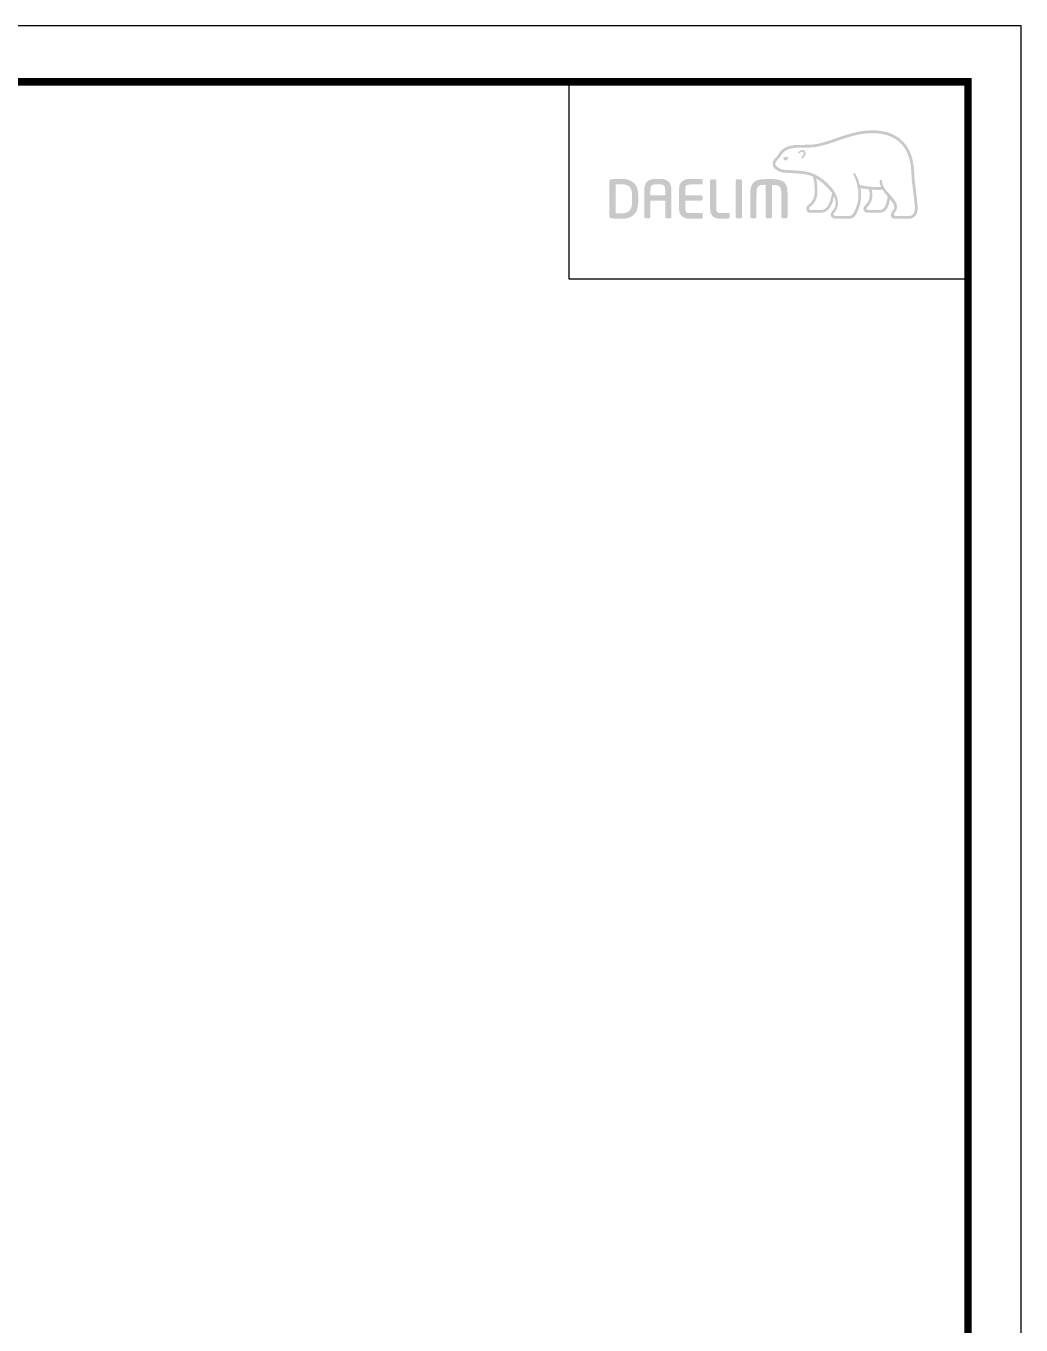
# Model space of a CAD drawing. Extents: x 1723 to 2513, y 4681 to 5260.
# Drawn here: x 2273.2 to 2512.9, y 4947.1 to 5259.9 of the extents above; entities that cross this region are included whole.
import ezdxf

# ---------------------------------------------------------------- set-up
doc = ezdxf.new("R2010")
doc.units = 0
doc.header["$LTSCALE"] = 30
doc.header["$MEASUREMENT"] = 0
doc.layers.get('0').update_dxf_attribs({"linetype": 'CONTINUOUS'})

msp = doc.modelspace()

# ---------------------------------------------------------------- hatches: boundary and pattern name
h = msp.add_hatch(color=5)
edge = h.paths.add_edge_path()
edge.add_spline(control_points=[(2484.68, 5231.86), (2481.84, 5235.04), (2477.43, 5235.08), (2474.21, 5234.55)], knot_values=[4, 4, 4, 4, 5, 5, 5, 5], degree=3, periodic=0)
edge.add_spline(control_points=[(2474.21, 5234.55), (2472.26, 5234.22), (2470.37, 5233.58), (2468.54, 5232.96)], knot_values=[5, 5, 5, 5, 6, 6, 6, 6], degree=3, periodic=0)
edge.add_spline(control_points=[(2468.54, 5232.96), (2467.02, 5232.44), (2465.44, 5231.9), (2463.86, 5231.55)], knot_values=[6, 6, 6, 6, 7, 7, 7, 7], degree=3, periodic=0)
edge.add_spline(control_points=[(2463.86, 5231.55), (2462.76, 5231.32), (2461.38, 5231.32), (2460.17, 5231.31)], knot_values=[7, 7, 7, 7, 8, 8, 8, 8], degree=3, periodic=0)
edge.add_spline(control_points=[(2460.17, 5231.31), (2460.17, 5231.31), (2459, 5231.29), (2459, 5231.29)], knot_values=[8.00001, 8.00001, 8.00001, 8.00001, 9, 9, 9, 9], degree=3, periodic=0)
edge.add_spline(control_points=[(2459, 5231.29), (2456.72, 5231.23), (2455.15, 5230.44), (2454.38, 5228.94)], knot_values=[9, 9, 9, 9, 10, 10, 10, 10], degree=3, periodic=0)
edge.add_spline(control_points=[(2454.38, 5228.94), (2454.38, 5228.94), (2454.34, 5228.88), (2454.34, 5228.88)], knot_values=[10.00001, 10.00001, 10.00001, 10.00001, 11, 11, 11, 11], degree=3, periodic=0)
edge.add_spline(control_points=[(2454.34, 5228.88), (2454.21, 5228.66), (2454.04, 5228.47), (2453.84, 5228.28)], knot_values=[11, 11, 11, 11, 12, 12, 12, 12], degree=3, periodic=0)
edge.add_spline(control_points=[(2453.84, 5228.28), (2453.63, 5228.08), (2453.42, 5227.86), (2453.27, 5227.59)], knot_values=[12, 12, 12, 12, 13, 13, 13, 13], degree=3, periodic=0)
edge.add_spline(control_points=[(2453.27, 5227.59), (2452.98, 5227.08), (2452.95, 5226.56), (2453.2, 5226.08)], knot_values=[13, 13, 13, 13, 14, 14, 14, 14], degree=3, periodic=0)
edge.add_spline(control_points=[(2453.2, 5226.08), (2453.69, 5225.16), (2455.07, 5224.67), (2455.89, 5224.61), (2455.89, 5224.61), (2457.12, 5224.54), (2457.12, 5224.54)], knot_values=[14, 14, 14, 14, 15, 15, 15, 16, 16, 16, 16], degree=3, periodic=0)
edge.add_spline(control_points=[(2457.12, 5224.54), (2458.43, 5224.46), (2460.06, 5224.37), (2461.02, 5224.19)], knot_values=[16, 16, 16, 16, 17, 17, 17, 17], degree=3, periodic=0)
edge.add_spline(control_points=[(2461.02, 5224.19), (2461.63, 5224.08), (2462.22, 5223.89), (2462.77, 5223.65)], knot_values=[17, 17, 17, 17, 18, 18, 18, 18], degree=3, periodic=0)
edge.add_spline(control_points=[(2462.77, 5223.65), (2462.8, 5223.59), (2463.29, 5221.8), (2463.18, 5219.83)], knot_values=[18, 18, 18, 18, 19, 19, 19, 19], degree=3, periodic=0)
edge.add_spline(control_points=[(2463.18, 5219.83), (2463.1, 5218.03), (2462.3, 5217.41), (2461.74, 5216.95)], knot_values=[19, 19, 19, 19, 20, 20, 20, 20], degree=3, periodic=0)
edge.add_spline(control_points=[(2461.74, 5216.95), (2461.74, 5216.95), (2461.18, 5216.52), (2461.15, 5215.98)], knot_values=[20, 20, 20, 20, 21, 21, 21, 21], degree=3, periodic=0)
edge.add_spline(control_points=[(2461.15, 5215.98), (2461.12, 5215.7), (2461.2, 5215.44), (2461.37, 5215.26)], knot_values=[21, 21, 21, 21, 22, 22, 22, 22], degree=3, periodic=0)
edge.add_spline(control_points=[(2461.37, 5215.26), (2461.56, 5215.05), (2461.84, 5214.95), (2462.21, 5214.95), (2462.21, 5214.95), (2464.69, 5214.95), (2464.69, 5214.95)], knot_values=[22, 22, 22, 22, 23, 23, 23, 24, 24, 24, 24], degree=3, periodic=0)
edge.add_spline(control_points=[(2464.69, 5214.95), (2466.72, 5214.95), (2467.58, 5217.33), (2467.8, 5218.98)], knot_values=[24, 24, 24, 24, 25, 25, 25, 25], degree=3, periodic=0)
edge.add_spline(control_points=[(2467.8, 5218.98), (2468.4, 5217.8), (2468.38, 5216.46), (2467.62, 5215.61)], knot_values=[25, 25, 25, 25, 26, 26, 26, 26], degree=3, periodic=0)
edge.add_spline(control_points=[(2467.62, 5215.61), (2467.62, 5215.61), (2466.96, 5214.99), (2467.03, 5214.4)], knot_values=[26.00001, 26.00001, 26.00001, 26.00001, 27, 27, 27, 27], degree=3, periodic=0)
edge.add_spline(control_points=[(2467.03, 5214.4), (2467.1, 5213.78), (2467.61, 5213.54), (2468.03, 5213.54), (2468.03, 5213.54), (2471.56, 5213.54), (2471.56, 5213.54)], knot_values=[27, 27, 27, 27, 28, 28, 28, 29, 29, 29, 29], degree=3, periodic=0)
edge.add_spline(control_points=[(2471.56, 5213.54), (2472.19, 5213.54), (2472.68, 5213.82), (2473.01, 5214.36)], knot_values=[29, 29, 29, 29, 30, 30, 30, 30], degree=3, periodic=0)
edge.add_spline(control_points=[(2473.01, 5214.36), (2474.45, 5216.74), (2474.53, 5219.08), (2474.21, 5220.9)], knot_values=[30, 30, 30, 30, 31, 31, 31, 31], degree=3, periodic=0)
edge.add_spline(control_points=[(2474.21, 5220.9), (2474.64, 5220.81), (2475.36, 5220.68), (2476.24, 5220.59)], knot_values=[31, 31, 31, 31, 32, 32, 32, 32], degree=3, periodic=0)
edge.add_spline(control_points=[(2476.24, 5220.59), (2476.3, 5220.34), (2476.4, 5219.78), (2476.4, 5219.78)], knot_values=[32, 32, 32, 32, 33, 33, 33, 33], degree=3, periodic=0)
edge.add_spline(control_points=[(2476.4, 5219.78), (2476.42, 5219.57), (2476.42, 5219.38), (2476.42, 5219.2)], knot_values=[33, 33, 33, 33, 34, 34, 34, 34], degree=3, periodic=0)
edge.add_spline(control_points=[(2476.42, 5219.2), (2476.42, 5217.83), (2475.81, 5217.24), (2475.47, 5216.91)], knot_values=[34, 34, 34, 34, 35, 35, 35, 35], degree=3, periodic=0)
edge.add_spline(control_points=[(2475.47, 5216.91), (2475.46, 5216.91), (2474.99, 5216.44), (2474.94, 5216.04)], knot_values=[35, 35, 35, 35, 36, 36, 36, 36], degree=3, periodic=0)
edge.add_spline(control_points=[(2474.94, 5216.04), (2474.94, 5216.04), (2474.84, 5215.63), (2475.2, 5215.27)], knot_values=[36.00001, 36.00001, 36.00001, 36.00001, 37, 37, 37, 37], degree=3, periodic=0)
edge.add_spline(control_points=[(2475.2, 5215.27), (2475.39, 5215.06), (2475.71, 5214.95), (2476.12, 5214.95), (2476.12, 5214.95), (2478.86, 5214.95), (2478.86, 5214.95)], knot_values=[37, 37, 37, 37, 38, 38, 38, 39, 39, 39, 39], degree=3, periodic=0)
edge.add_spline(control_points=[(2478.86, 5214.95), (2480.62, 5214.95), (2481.16, 5217.12), (2481.33, 5218.23)], knot_values=[39, 39, 39, 39, 40, 40, 40, 40], degree=3, periodic=0)
edge.add_spline(control_points=[(2481.33, 5218.23), (2481.65, 5217.84), (2482, 5217.36), (2482.21, 5216.91)], knot_values=[40, 40, 40, 40, 41, 41, 41, 41], degree=3, periodic=0)
edge.add_spline(control_points=[(2482.21, 5216.91), (2482.36, 5216.6), (2482.38, 5216.26), (2482.27, 5215.93)], knot_values=[41, 41, 41, 41, 42, 42, 42, 42], degree=3, periodic=0)
edge.add_spline(control_points=[(2482.27, 5215.93), (2482.09, 5215.35), (2481.36, 5214.93), (2481.51, 5214.24)], knot_values=[42, 42, 42, 42, 43, 43, 43, 43], degree=3, periodic=0)
edge.add_spline(control_points=[(2481.51, 5214.24), (2481.64, 5213.7), (2482.09, 5213.54), (2482.55, 5213.54), (2482.55, 5213.54), (2486.07, 5213.54), (2486.07, 5213.54)], knot_values=[43, 43, 43, 43, 44, 44, 44, 45, 45, 45, 45], degree=3, periodic=0)
edge.add_spline(control_points=[(2486.07, 5213.54), (2486.1, 5213.54), (2486.8, 5213.53), (2487.37, 5214.13)], knot_values=[45, 45, 45, 45, 46, 46, 46, 46], degree=3, periodic=0)
edge.add_spline(control_points=[(2487.37, 5214.13), (2487.9, 5214.7), (2488.1, 5215.54), (2487.98, 5216.72)], knot_values=[46, 46, 46, 46, 47, 47, 47, 47], degree=3, periodic=0)
edge.add_spline(control_points=[(2487.98, 5216.72), (2487.98, 5216.72), (2487.45, 5221.33), (2487.45, 5221.33)], knot_values=[0, 0, 0, 0, 1, 1, 1, 1], degree=3, periodic=0)
edge.add_spline(control_points=[(2487.45, 5221.33), (2487.25, 5222.66), (2487.22, 5223.38), (2487.19, 5224.09), (2487.19, 5224.09), (2487.06, 5225.91), (2487.06, 5225.91)], knot_values=[1, 1, 1, 1, 2, 2, 2, 3, 3, 3, 3], degree=3, periodic=0)
edge.add_spline(control_points=[(2487.06, 5225.91), (2486.79, 5228.39), (2485.99, 5230.4), (2484.68, 5231.86)], knot_values=[3, 3, 3, 3, 4, 4, 4, 4], degree=3, periodic=0)
edge = h.paths.add_edge_path(flags=16)
edge.add_spline(control_points=[(2464, 5230.9), (2465.63, 5231.25), (2467.22, 5231.79), (2468.76, 5232.32)], knot_values=[31, 31, 31, 31, 32, 32, 32, 32], degree=3, periodic=0)
edge.add_spline(control_points=[(2468.76, 5232.32), (2470.56, 5232.93), (2472.42, 5233.57), (2474.33, 5233.89)], knot_values=[32, 32, 32, 32, 33, 33, 33, 33], degree=3, periodic=0)
edge.add_spline(control_points=[(2474.33, 5233.89), (2477.37, 5234.39), (2481.54, 5234.36), (2484.16, 5231.42)], knot_values=[33, 33, 33, 33, 34, 34, 34, 34], degree=3, periodic=0)
edge.add_spline(control_points=[(2484.16, 5231.42), (2485.38, 5230.05), (2486.13, 5228.17), (2486.38, 5225.84), (2486.38, 5225.84), (2486.51, 5224.06), (2486.51, 5224.06)], knot_values=[34, 34, 34, 34, 35, 35, 35, 36, 36, 36, 36], degree=3, periodic=0)
edge.add_spline(control_points=[(2486.51, 5224.06), (2486.54, 5223.34), (2486.58, 5222.6), (2486.77, 5221.24), (2486.77, 5221.24), (2487.3, 5216.65), (2487.3, 5216.65)], knot_values=[36, 36, 36, 36, 37, 37, 37, 38, 38, 38, 38], degree=3, periodic=0)
edge.add_spline(control_points=[(2487.3, 5216.65), (2487.39, 5215.7), (2487.24, 5215.01), (2486.88, 5214.6)], knot_values=[38, 38, 38, 38, 39, 39, 39, 39], degree=3, periodic=0)
edge.add_spline(control_points=[(2486.88, 5214.6), (2486.53, 5214.21), (2486.1, 5214.21), (2486.07, 5214.21), (2486.07, 5214.21), (2482.61, 5214.21), (2482.61, 5214.21)], knot_values=[0, 0, 0, 0, 1, 1, 1, 2, 2, 2, 2], degree=3, periodic=0)
edge.add_spline(control_points=[(2482.61, 5214.21), (2482.4, 5214.21), (2482.24, 5214.3), (2482.24, 5214.55)], knot_values=[2, 2, 2, 2, 3, 3, 3, 3], degree=3, periodic=0)
edge.add_spline(control_points=[(2482.24, 5214.55), (2482.24, 5214.91), (2482.7, 5215.21), (2482.87, 5215.67)], knot_values=[3, 3, 3, 3, 4, 4, 4, 4], degree=3, periodic=0)
edge.add_spline(control_points=[(2482.87, 5215.67), (2483.07, 5216.17), (2483.05, 5216.72), (2482.82, 5217.2)], knot_values=[4, 4, 4, 4, 5, 5, 5, 5], degree=3, periodic=0)
edge.add_spline(control_points=[(2482.82, 5217.2), (2482.41, 5218.07), (2481.8, 5218.75), (2481.21, 5219.42)], knot_values=[5, 5, 5, 5, 6, 6, 6, 6], degree=3, periodic=0)
edge.add_spline(control_points=[(2481.21, 5219.42), (2480.37, 5220.36), (2479.47, 5221.26), (2479.41, 5222.56)], knot_values=[6, 6, 6, 6, 7, 7, 7, 7], degree=3, periodic=0)
edge.add_spline(control_points=[(2479.41, 5222.56), (2479.39, 5222.74), (2479.31, 5222.93), (2479.12, 5222.92)], knot_values=[7, 7, 7, 7, 8, 8, 8, 8], degree=3, periodic=0)
edge.add_spline(control_points=[(2479.12, 5222.92), (2478.94, 5222.91), (2478.82, 5222.74), (2478.82, 5222.51)], knot_values=[8, 8, 8, 8, 9, 9, 9, 9], degree=3, periodic=0)
edge.add_spline(control_points=[(2478.82, 5222.51), (2478.86, 5222.01), (2478.99, 5221.56), (2479.16, 5221.15)], knot_values=[9, 9, 9, 9, 10, 10, 10, 10], degree=3, periodic=0)
edge.add_spline(control_points=[(2479.16, 5221.15), (2476.89, 5221.05), (2474.6, 5221.51), (2474.05, 5221.62)], knot_values=[10, 10, 10, 10, 11, 11, 11, 11], degree=3, periodic=0)
edge.add_spline(control_points=[(2474.05, 5221.62), (2473.65, 5223.25), (2473, 5224.3), (2472.99, 5224.33)], knot_values=[11, 11, 11, 11, 12, 12, 12, 12], degree=3, periodic=0)
edge.add_spline(control_points=[(2472.99, 5224.33), (2472.89, 5224.49), (2472.71, 5224.55), (2472.59, 5224.47)], knot_values=[12, 12, 12, 12, 13, 13, 13, 13], degree=3, periodic=0)
edge.add_spline(control_points=[(2472.59, 5224.47), (2472.45, 5224.39), (2472.42, 5224.19), (2472.52, 5224.04)], knot_values=[13, 13, 13, 13, 14, 14, 14, 14], degree=3, periodic=0)
edge.add_spline(control_points=[(2472.52, 5224.04), (2472.55, 5223.99), (2475.26, 5219.38), (2472.43, 5214.7)], knot_values=[14, 14, 14, 14, 15, 15, 15, 15], degree=3, periodic=0)
edge.add_spline(control_points=[(2472.43, 5214.7), (2472.23, 5214.37), (2471.95, 5214.21), (2471.56, 5214.21), (2471.56, 5214.21), (2468.05, 5214.21), (2468.05, 5214.21)], knot_values=[15, 15, 15, 15, 16, 16, 16, 17, 17, 17, 17], degree=3, periodic=0)
edge.add_spline(control_points=[(2468.05, 5214.21), (2467.9, 5214.21), (2467.69, 5214.31), (2467.69, 5214.55)], knot_values=[17, 17, 17, 17, 18, 18, 18, 18], degree=3, periodic=0)
edge.add_spline(control_points=[(2467.69, 5214.55), (2467.69, 5214.79), (2468.03, 5215.16), (2468.03, 5215.16)], knot_values=[18, 18, 18, 18, 19, 19, 19, 19], degree=3, periodic=0)
edge.add_spline(control_points=[(2468.03, 5215.16), (2469.44, 5216.74), (2468.73, 5219.2), (2467.36, 5220.83)], knot_values=[19, 19, 19, 19, 20, 20, 20, 20], degree=3, periodic=0)
edge.add_spline(control_points=[(2467.36, 5220.83), (2466.04, 5222.4), (2463.89, 5224.37), (2461.14, 5224.86)], knot_values=[20, 20, 20, 20, 21, 21, 21, 21], degree=3, periodic=0)
edge.add_spline(control_points=[(2461.14, 5224.86), (2460.14, 5225.04), (2458.49, 5225.14), (2457.16, 5225.21), (2457.16, 5225.21), (2455.94, 5225.28), (2455.94, 5225.28)], knot_values=[21, 21, 21, 21, 22, 22, 22, 23, 23, 23, 23], degree=3, periodic=0)
edge.add_spline(control_points=[(2455.94, 5225.28), (2455.27, 5225.33), (2454.15, 5225.75), (2453.8, 5226.4)], knot_values=[23, 23, 23, 23, 24, 24, 24, 24], degree=3, periodic=0)
edge.add_spline(control_points=[(2453.8, 5226.4), (2453.65, 5226.67), (2453.67, 5226.95), (2453.87, 5227.25)], knot_values=[24, 24, 24, 24, 25, 25, 25, 25], degree=3, periodic=0)
edge.add_spline(control_points=[(2453.87, 5227.25), (2453.98, 5227.45), (2454.15, 5227.63), (2454.33, 5227.81)], knot_values=[25, 25, 25, 25, 26, 26, 26, 26], degree=3, periodic=0)
edge.add_spline(control_points=[(2454.33, 5227.81), (2454.54, 5228.03), (2454.76, 5228.25), (2454.93, 5228.54)], knot_values=[26, 26, 26, 26, 27, 27, 27, 27], degree=3, periodic=0)
edge.add_spline(control_points=[(2454.93, 5228.54), (2454.93, 5228.54), (2454.98, 5228.63), (2454.98, 5228.63)], knot_values=[27.00001, 27.00001, 27.00001, 27.00001, 28, 28, 28, 28], degree=3, periodic=0)
edge.add_spline(control_points=[(2454.98, 5228.63), (2455.65, 5229.9), (2457, 5230.56), (2459.03, 5230.62)], knot_values=[28, 28, 28, 28, 29, 29, 29, 29], degree=3, periodic=0)
edge.add_spline(control_points=[(2459.03, 5230.62), (2459.03, 5230.62), (2460.17, 5230.63), (2460.17, 5230.63)], knot_values=[29.00001, 29.00001, 29.00001, 29.00001, 30, 30, 30, 30], degree=3, periodic=0)
edge.add_spline(control_points=[(2460.17, 5230.63), (2461.41, 5230.64), (2462.84, 5230.65), (2464, 5230.9)], knot_values=[30, 30, 30, 30, 31, 31, 31, 31], degree=3, periodic=0)
edge = h.paths.add_edge_path(flags=0)
edge.add_spline(control_points=[(2460.66, 5229.95), (2460.89, 5229.77), (2461.04, 5229.51), (2461, 5229.19)], knot_values=[8, 8, 8, 8, 9, 9, 9, 9], degree=3, periodic=0)
edge.add_spline(control_points=[(2461, 5229.19), (2460.96, 5228.74), (2460.57, 5228.25), (2460.27, 5228.1)], knot_values=[7, 7, 7, 7, 8, 8, 8, 8], degree=3, periodic=0)
edge.add_spline(control_points=[(2460.27, 5228.1), (2460.17, 5228.06), (2460.03, 5228.09), (2459.99, 5228.19)], knot_values=[6, 6, 6, 6, 7, 7, 7, 7], degree=3, periodic=0)
edge.add_spline(control_points=[(2459.99, 5228.19), (2459.94, 5228.29), (2460, 5228.42), (2460.1, 5228.48)], knot_values=[5, 5, 5, 5, 6, 6, 6, 6], degree=3, periodic=0)
edge.add_spline(control_points=[(2460.1, 5228.48), (2460.27, 5228.58), (2460.52, 5228.9), (2460.55, 5229.18)], knot_values=[4, 4, 4, 4, 5, 5, 5, 5], degree=3, periodic=0)
edge.add_spline(control_points=[(2460.55, 5229.18), (2460.57, 5229.35), (2460.52, 5229.49), (2460.38, 5229.59)], knot_values=[3, 3, 3, 3, 4, 4, 4, 4], degree=3, periodic=0)
edge.add_spline(control_points=[(2460.38, 5229.59), (2460.02, 5229.84), (2459.59, 5229.34), (2459.55, 5229.31)], knot_values=[2, 2, 2, 2, 3, 3, 3, 3], degree=3, periodic=0)
edge.add_spline(control_points=[(2459.55, 5229.31), (2459.47, 5229.22), (2459.34, 5229.2), (2459.27, 5229.27)], knot_values=[1, 1, 1, 1, 2, 2, 2, 2], degree=3, periodic=0)
edge.add_spline(control_points=[(2459.27, 5229.27), (2459.17, 5229.34), (2459.19, 5229.48), (2459.27, 5229.57)], knot_values=[0, 0, 0, 0, 1, 1, 1, 1], degree=3, periodic=0)
edge.add_spline(control_points=[(2459.27, 5229.57), (2459.49, 5229.81), (2460.1, 5230.33), (2460.66, 5229.95)], knot_values=[9, 9, 9, 9, 10, 10, 10, 10], degree=3, periodic=0)
edge = h.paths.add_edge_path(flags=16)
edge.add_spline(control_points=[(2463.82, 5219.8), (2463.89, 5221.22), (2463.68, 5222.53), (2463.52, 5223.25), (2463.52, 5223.25), (2465.73, 5221.99), (2467.35, 5219.72)], knot_values=[5, 5, 5, 5, 6, 6, 6, 7, 7, 7, 7], degree=3, periodic=0)
edge.add_spline(control_points=[(2467.35, 5219.72), (2467.22, 5218.75), (2466.69, 5215.59), (2464.69, 5215.59), (2464.69, 5215.59), (2462.21, 5215.59), (2462.21, 5215.59)], knot_values=[0, 0, 0, 0, 1, 1, 1, 2, 2, 2, 2], degree=3, periodic=0)
edge.add_spline(control_points=[(2462.21, 5215.59), (2462.02, 5215.59), (2461.81, 5215.74), (2461.81, 5215.98)], knot_values=[2, 2, 2, 2, 3, 3, 3, 3], degree=3, periodic=0)
edge.add_spline(control_points=[(2461.81, 5215.98), (2461.81, 5216.21), (2462.12, 5216.45), (2462.15, 5216.46)], knot_values=[3, 3, 3, 3, 4, 4, 4, 4], degree=3, periodic=0)
edge.add_spline(control_points=[(2462.15, 5216.46), (2462.77, 5216.96), (2463.71, 5217.72), (2463.82, 5219.8)], knot_values=[4, 4, 4, 4, 5, 5, 5, 5], degree=3, periodic=0)
edge = h.paths.add_edge_path(flags=0)
edge.add_spline(control_points=[(2456.86, 5228.25), (2456.86, 5228.25), (2456.94, 5228.21), (2456.82, 5228.07)], knot_values=[1.00001, 1.00001, 1.00001, 1.00001, 2, 2, 2, 2], degree=3, periodic=0)
edge.add_spline(control_points=[(2456.82, 5228.07), (2456.52, 5227.65), (2456.22, 5227.56), (2456.22, 5227.56)], knot_values=[2, 2, 2, 2, 2.99999, 2.99999, 2.99999, 2.99999], degree=3, periodic=0)
edge.add_spline(control_points=[(2456.22, 5227.56), (2456.22, 5227.56), (2456, 5227.48), (2455.87, 5227.63)], knot_values=[3.00001, 3.00001, 3.00001, 3.00001, 4, 4, 4, 4], degree=3, periodic=0)
edge.add_spline(control_points=[(2455.87, 5227.63), (2455.62, 5227.93), (2455.6, 5228.1), (2455.6, 5228.1), (2455.6, 5228.1), (2455.58, 5228.23), (2455.71, 5228.26)], knot_values=[4, 4, 4, 4, 5, 5, 5, 6, 6, 6, 6], degree=3, periodic=0)
edge.add_spline(control_points=[(2456.86, 5228.25), (2456.22, 5228.49), (2455.71, 5228.26), (2455.71, 5228.26)], knot_values=[0.00001, 0.00001, 0.00001, 0.00001, 1, 1, 1, 1], degree=3, periodic=0)
edge = h.paths.add_edge_path(flags=16)
edge.add_spline(control_points=[(2476.92, 5220.53), (2477.7, 5220.48), (2478.67, 5220.44), (2479.5, 5220.49)], knot_values=[6, 6, 6, 6, 7, 7, 7, 7], degree=3, periodic=0)
edge.add_spline(control_points=[(2479.5, 5220.49), (2479.82, 5219.99), (2480.35, 5219.37), (2480.75, 5218.9)], knot_values=[7, 7, 7, 7, 8, 8, 8, 8], degree=3, periodic=0)
edge.add_spline(control_points=[(2480.75, 5218.9), (2480.75, 5218.86), (2480.53, 5215.59), (2478.86, 5215.59)], knot_values=[9, 9, 9, 9, 10, 10, 10, 10], degree=3, periodic=0)
edge.add_spline(control_points=[(2478.86, 5215.59), (2478.86, 5215.59), (2476.04, 5215.59), (2476.04, 5215.59)], knot_values=[0, 0, 0, 0, 1, 1, 1, 1], degree=3, periodic=0)
edge.add_spline(control_points=[(2476.04, 5215.59), (2475.82, 5215.59), (2475.66, 5215.76), (2475.66, 5215.98)], knot_values=[1, 1, 1, 1, 2, 2, 2, 2], degree=3, periodic=0)
edge.add_spline(control_points=[(2475.66, 5215.98), (2475.66, 5216.19), (2475.89, 5216.44), (2475.91, 5216.45)], knot_values=[2, 2, 2, 2, 3, 3, 3, 3], degree=3, periodic=0)
edge.add_spline(control_points=[(2475.91, 5216.45), (2476.49, 5217.01), (2477.07, 5217.77), (2477.07, 5219.19)], knot_values=[3, 3, 3, 3, 4, 4, 4, 4], degree=3, periodic=0)
edge.add_spline(control_points=[(2477.07, 5219.19), (2477.07, 5219.4), (2477.06, 5219.62), (2477.03, 5219.85)], knot_values=[4, 4, 4, 4, 5, 5, 5, 5], degree=3, periodic=0)
edge.add_spline(control_points=[(2477.03, 5219.85), (2477.03, 5219.85), (2476.96, 5220.26), (2476.92, 5220.53)], knot_values=[5.00001, 5.00001, 5.00001, 5.00001, 6, 6, 6, 6], degree=3, periodic=0)
h = msp.add_hatch(color=5)
edge = h.paths.add_edge_path()
edge.add_spline(control_points=[(2420.68, 5219.15), (2420.68, 5221.74), (2419.29, 5223.12), (2416.67, 5223.12)], knot_values=[7, 7, 7, 7, 8, 8, 8, 8], degree=3, periodic=0)
edge.add_spline(control_points=[(2416.67, 5223.12), (2415.71, 5223.12), (2414.49, 5223.07), (2414.09, 5223)], knot_values=[0, 0, 0, 0, 1, 1, 1, 1], degree=3, periodic=0)
edge.add_spline(control_points=[(2414.09, 5223), (2413.85, 5222.96), (2413.69, 5222.77), (2413.69, 5222.53), (2413.69, 5222.53), (2413.69, 5214.11), (2413.69, 5214.11)], knot_values=[1, 1, 1, 1, 2, 2, 2, 3, 3, 3, 3], degree=3, periodic=0)
edge.add_spline(control_points=[(2413.69, 5214.11), (2413.69, 5213.85), (2413.85, 5213.67), (2414.11, 5213.62)], knot_values=[3, 3, 3, 3, 4, 4, 4, 4], degree=3, periodic=0)
edge.add_spline(control_points=[(2414.11, 5213.62), (2414.49, 5213.57), (2415.7, 5213.5), (2416.67, 5213.5)], knot_values=[4, 4, 4, 4, 5, 5, 5, 5], degree=3, periodic=0)
edge.add_spline(control_points=[(2416.67, 5213.5), (2419.29, 5213.5), (2420.68, 5214.88), (2420.68, 5217.49), (2420.68, 5217.49), (2420.68, 5219.15), (2420.68, 5219.15)], knot_values=[5, 5, 5, 5, 6, 6, 6, 7, 7, 7, 7], degree=3, periodic=0)
edge = h.paths.add_edge_path(flags=16)
edge.add_spline(control_points=[(2416.66, 5221.83), (2418.41, 5221.83), (2419.19, 5220.99), (2419.19, 5219.15), (2419.19, 5219.15), (2419.19, 5218.73), (2419.19, 5218.32)], knot_values=[4, 4, 4, 4, 5, 5, 5, 5.5, 5.5, 5.5, 5.5], degree=3, periodic=0)
edge.add_spline(control_points=[(2419.19, 5218.32), (2419.19, 5217.9), (2419.19, 5217.49), (2419.19, 5217.49)], knot_values=[5.5, 5.5, 5.5, 5.5, 6, 6, 6, 6], degree=3, periodic=0)
edge.add_spline(control_points=[(2419.19, 5217.49), (2419.19, 5215.68), (2418.36, 5214.8), (2416.67, 5214.8)], knot_values=[0, 0, 0, 0, 1, 1, 1, 1], degree=3, periodic=0)
edge.add_spline(control_points=[(2416.67, 5214.8), (2416.67, 5214.8), (2415.5, 5214.82), (2415.2, 5214.83), (2415.2, 5214.83), (2415.2, 5221.75), (2415.2, 5221.75)], knot_values=[1.00001, 1.00001, 1.00001, 1.00001, 2, 2, 2, 3, 3, 3, 3], degree=3, periodic=0)
edge.add_spline(control_points=[(2415.2, 5221.75), (2415.81, 5221.82), (2416.66, 5221.83), (2416.66, 5221.83)], knot_values=[3, 3, 3, 3, 4, 4, 4, 4], degree=3, periodic=0)
h = msp.add_hatch(color=5)
edge = h.paths.add_edge_path()
edge.add_spline(control_points=[(2428.66, 5220.41), (2428.66, 5222.29), (2427.76, 5223.12), (2425.75, 5223.12)], knot_values=[13, 13, 13, 13, 14, 14, 14, 14], degree=3, periodic=0)
edge.add_spline(control_points=[(2425.75, 5223.12), (2425.75, 5223.12), (2425.02, 5223.12), (2425.02, 5223.12)], knot_values=[0.00001, 0.00001, 0.00001, 0.00001, 1, 1, 1, 1], degree=3, periodic=0)
edge.add_spline(control_points=[(2425.02, 5223.12), (2423.01, 5223.12), (2422.12, 5222.29), (2422.12, 5220.41), (2422.12, 5220.41), (2422.12, 5214), (2422.12, 5214)], knot_values=[1, 1, 1, 1, 2, 2, 2, 3, 3, 3, 3], degree=3, periodic=0)
edge.add_spline(control_points=[(2422.12, 5214), (2422.12, 5213.77), (2422.3, 5213.59), (2422.52, 5213.59)], knot_values=[3, 3, 3, 3, 4, 4, 4, 4], degree=3, periodic=0)
edge.add_spline(control_points=[(2422.52, 5213.59), (2422.52, 5213.59), (2423.22, 5213.59), (2423.22, 5213.59)], knot_values=[4.00001, 4.00001, 4.00001, 4.00001, 5, 5, 5, 5], degree=3, periodic=0)
edge.add_spline(control_points=[(2423.22, 5213.59), (2423.46, 5213.59), (2423.62, 5213.81), (2423.62, 5214), (2423.62, 5214), (2423.62, 5214.92), (2423.62, 5215.86)], knot_values=[5, 5, 5, 5, 6, 6, 6, 6.5, 6.5, 6.5, 6.5], degree=3, periodic=0)
edge.add_spline(control_points=[(2423.62, 5215.86), (2423.62, 5216.81), (2423.62, 5217.77), (2423.62, 5217.84), (2423.62, 5217.84), (2427.16, 5217.84), (2427.16, 5217.84)], knot_values=[6.5, 6.5, 6.5, 6.5, 7, 7, 7, 8, 8, 8, 8], degree=3, periodic=0)
edge.add_spline(control_points=[(2427.16, 5217.84), (2427.16, 5217.69), (2427.16, 5214), (2427.16, 5214)], knot_values=[8, 8, 8, 8, 9, 9, 9, 9], degree=3, periodic=0)
edge.add_spline(control_points=[(2427.16, 5214), (2427.16, 5213.77), (2427.34, 5213.59), (2427.56, 5213.59)], knot_values=[9, 9, 9, 9, 10, 10, 10, 10], degree=3, periodic=0)
edge.add_spline(control_points=[(2427.56, 5213.59), (2427.56, 5213.59), (2428.26, 5213.59), (2428.26, 5213.59)], knot_values=[10.00001, 10.00001, 10.00001, 10.00001, 11, 11, 11, 11], degree=3, periodic=0)
edge.add_spline(control_points=[(2428.26, 5213.59), (2428.5, 5213.59), (2428.66, 5213.82), (2428.66, 5214), (2428.66, 5214), (2428.66, 5220.41), (2428.66, 5220.41)], knot_values=[11, 11, 11, 11, 12, 12, 12, 13, 13, 13, 13], degree=3, periodic=0)
edge = h.paths.add_edge_path(flags=16)
edge.add_spline(control_points=[(2423.62, 5220.41), (2423.62, 5221.6), (2423.96, 5221.8), (2425.02, 5221.8)], knot_values=[2, 2, 2, 2, 3, 3, 3, 3], degree=3, periodic=0)
edge.add_spline(control_points=[(2425.02, 5221.8), (2425.02, 5221.8), (2425.75, 5221.8), (2425.75, 5221.8)], knot_values=[3.00001, 3.00001, 3.00001, 3.00001, 4, 4, 4, 4], degree=3, periodic=0)
edge.add_spline(control_points=[(2425.75, 5221.8), (2426.81, 5221.8), (2427.16, 5221.6), (2427.16, 5220.41)], knot_values=[4, 4, 4, 4, 5, 5, 5, 5], degree=3, periodic=0)
edge.add_spline(control_points=[(2427.16, 5220.41), (2427.16, 5220.41), (2427.16, 5219.27), (2427.16, 5219.16)], knot_values=[5.00001, 5.00001, 5.00001, 5.00001, 6, 6, 6, 6], degree=3, periodic=0)
edge.add_spline(control_points=[(2427.16, 5219.16), (2427.16, 5219.16), (2423.62, 5219.16), (2423.62, 5219.16)], knot_values=[0, 0, 0, 0, 1, 1, 1, 1], degree=3, periodic=0)
edge.add_spline(control_points=[(2423.62, 5219.16), (2423.62, 5219.27), (2423.62, 5220.41), (2423.62, 5220.41)], knot_values=[1, 1, 1, 1, 2, 2, 2, 2], degree=3, periodic=0)
h = msp.add_hatch(color=5)
edge = h.paths.add_edge_path()
edge.add_spline(control_points=[(2432.03, 5219.15), (2432.03, 5219.27), (2432.03, 5220.67), (2432.03, 5220.67)], knot_values=[14, 14, 14, 14, 15, 15, 15, 15], degree=3, periodic=0)
edge.add_spline(control_points=[(2432.03, 5220.67), (2432.03, 5221.38), (2432.03, 5221.77), (2433.42, 5221.77), (2433.42, 5221.77), (2434.11, 5221.77), (2434.8, 5221.77)], knot_values=[15, 15, 15, 15, 16, 16, 16, 16.5, 16.5, 16.5, 16.5], degree=3, periodic=0)
edge.add_spline(control_points=[(2434.8, 5221.77), (2435.49, 5221.77), (2436.18, 5221.77), (2436.18, 5221.77), (2436.18, 5221.77), (2436.18, 5222.08), (2436.18, 5222.39)], knot_values=[16.5, 16.5, 16.5, 16.5, 17, 17, 17, 17.5, 17.5, 17.5, 17.5], degree=3, periodic=0)
edge.add_spline(control_points=[(2436.18, 5222.39), (2436.18, 5222.71), (2436.18, 5223.02), (2436.18, 5223.02)], knot_values=[17.5, 17.5, 17.5, 17.5, 18, 18, 18, 18], degree=3, periodic=0)
edge.add_spline(control_points=[(2436.18, 5223.02), (2436.18, 5223.02), (2435.9, 5223.05), (2435.9, 5223.05)], knot_values=[18.00001, 18.00001, 18.00001, 18.00001, 19, 19, 19, 19], degree=3, periodic=0)
edge.add_spline(control_points=[(2435.9, 5223.05), (2435.34, 5223.09), (2434.1, 5223.12), (2433.4, 5223.12)], knot_values=[19, 19, 19, 19, 20, 20, 20, 20], degree=3, periodic=0)
edge.add_spline(control_points=[(2433.4, 5223.12), (2431.45, 5223.12), (2430.51, 5222.33), (2430.51, 5220.67)], knot_values=[20, 20, 20, 20, 21, 21, 21, 21], degree=3, periodic=0)
edge.add_spline(control_points=[(2430.51, 5220.67), (2430.51, 5220.67), (2430.51, 5215.95), (2430.51, 5215.95)], knot_values=[0, 0, 0, 0, 1, 1, 1, 1], degree=3, periodic=0)
edge.add_spline(control_points=[(2430.51, 5215.95), (2430.51, 5214.3), (2431.45, 5213.5), (2433.4, 5213.5)], knot_values=[1, 1, 1, 1, 2, 2, 2, 2], degree=3, periodic=0)
edge.add_spline(control_points=[(2433.4, 5213.5), (2434.26, 5213.5), (2435.42, 5213.52), (2435.9, 5213.57)], knot_values=[2, 2, 2, 2, 3, 3, 3, 3], degree=3, periodic=0)
edge.add_spline(control_points=[(2435.9, 5213.57), (2435.9, 5213.57), (2436.11, 5213.58), (2436.11, 5213.58)], knot_values=[3.00001, 3.00001, 3.00001, 3.00001, 3.99999, 3.99999, 3.99999, 3.99999], degree=3, periodic=0)
edge.add_spline(control_points=[(2436.11, 5213.58), (2436.11, 5213.58), (2436.11, 5213.58), (2436.11, 5213.58), (2436.11, 5213.58), (2436.18, 5213.59), (2436.18, 5213.59)], knot_values=[3.99999, 3.99999, 3.99999, 3.99999, 4, 4, 4, 4.99999, 4.99999, 4.99999, 4.99999], degree=3, periodic=0)
edge.add_spline(control_points=[(2436.18, 5213.59), (2436.18, 5213.59), (2436.18, 5213.59), (2436.18, 5213.59), (2436.18, 5213.59), (2436.18, 5213.91), (2436.18, 5214.22)], knot_values=[4.99999, 4.99999, 4.99999, 4.99999, 5.25, 5.25, 5.25, 5.5, 5.5, 5.5, 5.5], degree=3, periodic=0)
edge.add_spline(control_points=[(2436.18, 5214.22), (2436.18, 5214.54), (2436.18, 5214.86), (2436.18, 5214.86), (2436.18, 5214.86), (2433.42, 5214.86), (2433.42, 5214.86)], knot_values=[5.5, 5.5, 5.5, 5.5, 6, 6, 6, 7, 7, 7, 7], degree=3, periodic=0)
edge.add_spline(control_points=[(2433.42, 5214.86), (2432.03, 5214.86), (2432.03, 5215.24), (2432.03, 5215.95), (2432.03, 5215.95), (2432.03, 5217.71), (2432.03, 5217.85)], knot_values=[7, 7, 7, 7, 8, 8, 8, 9, 9, 9, 9], degree=3, periodic=0)
edge.add_spline(control_points=[(2432.03, 5217.85), (2432.16, 5217.85), (2435.76, 5217.85), (2435.76, 5217.85)], knot_values=[9, 9, 9, 9, 10, 10, 10, 10], degree=3, periodic=0)
edge.add_spline(control_points=[(2435.76, 5217.85), (2435.98, 5217.85), (2436.18, 5218.02), (2436.18, 5218.25)], knot_values=[10, 10, 10, 10, 11, 11, 11, 11], degree=3, periodic=0)
edge.add_spline(control_points=[(2436.18, 5218.25), (2436.18, 5218.25), (2436.18, 5218.72), (2436.18, 5218.72)], knot_values=[11.00001, 11.00001, 11.00001, 11.00001, 12, 12, 12, 12], degree=3, periodic=0)
edge.add_spline(control_points=[(2436.18, 5218.72), (2436.18, 5218.96), (2435.98, 5219.15), (2435.76, 5219.15), (2435.76, 5219.15), (2432.16, 5219.15), (2432.03, 5219.15)], knot_values=[12, 12, 12, 12, 13, 13, 13, 14, 14, 14, 14], degree=3, periodic=0)
h = msp.add_hatch(color=5)
edge = h.paths.add_edge_path()
edge.add_spline(control_points=[(2440.78, 5214.86), (2439.49, 5214.86), (2439.49, 5215.35), (2439.49, 5215.82), (2439.49, 5215.82), (2439.49, 5222.62), (2439.49, 5222.62)], knot_values=[9, 9, 9, 9, 10, 10, 10, 11, 11, 11, 11], degree=3, periodic=0)
edge.add_spline(control_points=[(2439.49, 5222.62), (2439.49, 5222.85), (2439.29, 5223.04), (2439.06, 5223.04)], knot_values=[11, 11, 11, 11, 12, 12, 12, 12], degree=3, periodic=0)
edge.add_spline(control_points=[(2439.06, 5223.04), (2439.06, 5223.04), (2438.42, 5223.04), (2438.42, 5223.04)], knot_values=[12.00001, 12.00001, 12.00001, 12.00001, 12.99999, 12.99999, 12.99999, 12.99999], degree=3, periodic=0)
edge.add_spline(control_points=[(2438.42, 5223.04), (2438.18, 5223.04), (2437.98, 5222.85), (2437.98, 5222.62), (2437.98, 5222.62), (2437.98, 5215.95), (2437.98, 5215.95)], knot_values=[0, 0, 0, 0, 1, 1, 1, 2, 2, 2, 2], degree=3, periodic=0)
edge.add_spline(control_points=[(2437.98, 5215.95), (2437.98, 5213.78), (2439.47, 5213.5), (2440.76, 5213.5)], knot_values=[2, 2, 2, 2, 3, 3, 3, 3], degree=3, periodic=0)
edge.add_spline(control_points=[(2440.76, 5213.5), (2441.71, 5213.5), (2441.94, 5213.54), (2442.23, 5213.59)], knot_values=[3, 3, 3, 3, 4, 4, 4, 4], degree=3, periodic=0)
edge.add_spline(control_points=[(2442.23, 5213.59), (2442.23, 5213.59), (2442.4, 5213.61), (2442.4, 5213.61)], knot_values=[4.00001, 4.00001, 4.00001, 4.00001, 4.99999, 4.99999, 4.99999, 4.99999], degree=3, periodic=0)
edge.add_spline(control_points=[(2442.4, 5213.61), (2442.4, 5213.61), (2442.4, 5213.61), (2442.4, 5213.61), (2442.4, 5213.61), (2442.61, 5213.65), (2442.61, 5213.65)], knot_values=[4.99999, 4.99999, 4.99999, 4.99999, 5.499995, 5.499995, 5.499995, 5.99999, 5.99999, 5.99999, 5.99999], degree=3, periodic=0)
edge.add_spline(control_points=[(2442.61, 5213.65), (2442.61, 5213.65), (2442.61, 5213.65), (2442.61, 5213.65), (2442.61, 5213.65), (2442.68, 5213.66), (2442.68, 5213.66)], knot_values=[5.99999, 5.99999, 5.99999, 5.99999, 6.499995, 6.499995, 6.499995, 6.99999, 6.99999, 6.99999, 6.99999], degree=3, periodic=0)
edge.add_spline(control_points=[(2442.68, 5213.66), (2442.68, 5213.66), (2442.68, 5213.66), (2442.68, 5213.66), (2442.68, 5213.66), (2442.68, 5213.96), (2442.68, 5214.26)], knot_values=[6.99999, 6.99999, 6.99999, 6.99999, 7.25, 7.25, 7.25, 7.5, 7.5, 7.5, 7.5], degree=3, periodic=0)
edge.add_spline(control_points=[(2442.68, 5214.26), (2442.68, 5214.56), (2442.68, 5214.86), (2442.68, 5214.86), (2442.68, 5214.86), (2440.78, 5214.86), (2440.78, 5214.86)], knot_values=[7.5, 7.5, 7.5, 7.5, 8, 8, 8, 9, 9, 9, 9], degree=3, periodic=0)
h = msp.add_hatch(color=5)
edge = h.paths.add_edge_path()
edge.add_spline(control_points=[(2445.27, 5213.59), (2445.51, 5213.59), (2445.66, 5213.81), (2445.66, 5214), (2445.66, 5214), (2445.66, 5222.63), (2445.66, 5222.63)], knot_values=[4, 4, 4, 4, 5, 5, 5, 6, 6, 6, 6], degree=3, periodic=0)
edge.add_spline(control_points=[(2445.66, 5222.63), (2445.66, 5222.86), (2445.49, 5223.04), (2445.27, 5223.04)], knot_values=[6, 6, 6, 6, 7, 7, 7, 7], degree=3, periodic=0)
edge.add_spline(control_points=[(2445.27, 5223.04), (2445.27, 5223.04), (2444.57, 5223.04), (2444.57, 5223.04)], knot_values=[7.00001, 7.00001, 7.00001, 7.00001, 7.99999, 7.99999, 7.99999, 7.99999], degree=3, periodic=0)
edge.add_spline(control_points=[(2444.57, 5223.04), (2444.31, 5223.04), (2444.16, 5222.83), (2444.16, 5222.63), (2444.16, 5222.63), (2444.16, 5214), (2444.16, 5214)], knot_values=[0, 0, 0, 0, 1, 1, 1, 2, 2, 2, 2], degree=3, periodic=0)
edge.add_spline(control_points=[(2444.16, 5214), (2444.16, 5213.77), (2444.35, 5213.59), (2444.57, 5213.59)], knot_values=[2, 2, 2, 2, 3, 3, 3, 3], degree=3, periodic=0)
edge.add_spline(control_points=[(2444.57, 5213.59), (2444.57, 5213.59), (2445.27, 5213.59), (2445.27, 5213.59)], knot_values=[3.00001, 3.00001, 3.00001, 3.00001, 4, 4, 4, 4], degree=3, periodic=0)
h = msp.add_hatch(color=5)
edge = h.paths.add_edge_path()
edge.add_spline(control_points=[(2449.16, 5219.19), (2449.16, 5221.46), (2449.47, 5221.68), (2451.4, 5221.69)], knot_values=[5, 5, 5, 5, 6, 6, 6, 6], degree=3, periodic=0)
edge.add_spline(control_points=[(2451.4, 5221.69), (2451.4, 5221.56), (2451.4, 5214), (2451.4, 5214)], knot_values=[6, 6, 6, 6, 7, 7, 7, 7], degree=3, periodic=0)
edge.add_spline(control_points=[(2451.4, 5214), (2451.4, 5213.76), (2451.58, 5213.59), (2451.81, 5213.59)], knot_values=[7, 7, 7, 7, 8, 8, 8, 8], degree=3, periodic=0)
edge.add_spline(control_points=[(2451.81, 5213.59), (2451.81, 5213.59), (2452.5, 5213.59), (2452.5, 5213.59)], knot_values=[8.00001, 8.00001, 8.00001, 8.00001, 9, 9, 9, 9], degree=3, periodic=0)
edge.add_spline(control_points=[(2452.5, 5213.59), (2452.76, 5213.59), (2452.91, 5213.81), (2452.91, 5214), (2452.91, 5214), (2452.91, 5221.53), (2452.91, 5221.68)], knot_values=[9, 9, 9, 9, 10, 10, 10, 11, 11, 11, 11], degree=3, periodic=0)
edge.add_spline(control_points=[(2452.91, 5221.68), (2453.81, 5221.67), (2454.38, 5221.58), (2454.7, 5221.26)], knot_values=[11, 11, 11, 11, 12, 12, 12, 12], degree=3, periodic=0)
edge.add_spline(control_points=[(2454.7, 5221.26), (2455.08, 5220.9), (2455.14, 5220.23), (2455.14, 5219.19), (2455.14, 5219.19), (2455.14, 5214), (2455.14, 5214)], knot_values=[12, 12, 12, 12, 13, 13, 13, 14, 14, 14, 14], degree=3, periodic=0)
edge.add_spline(control_points=[(2455.14, 5214), (2455.14, 5213.77), (2455.32, 5213.59), (2455.54, 5213.59)], knot_values=[14, 14, 14, 14, 15, 15, 15, 15], degree=3, periodic=0)
edge.add_spline(control_points=[(2455.54, 5213.59), (2455.54, 5213.59), (2456.26, 5213.59), (2456.26, 5213.59)], knot_values=[15.00001, 15.00001, 15.00001, 15.00001, 16, 16, 16, 16], degree=3, periodic=0)
edge.add_spline(control_points=[(2456.26, 5213.59), (2456.49, 5213.59), (2456.66, 5213.82), (2456.66, 5214), (2456.66, 5214), (2456.66, 5219.31), (2456.66, 5219.31)], knot_values=[16, 16, 16, 16, 17, 17, 17, 18, 18, 18, 18], degree=3, periodic=0)
edge.add_spline(control_points=[(2456.66, 5219.31), (2456.66, 5222.53), (2455.59, 5223.08), (2452.16, 5223.08)], knot_values=[18, 18, 18, 18, 19, 19, 19, 19], degree=3, periodic=0)
edge.add_spline(control_points=[(2452.16, 5223.08), (2448.72, 5223.08), (2447.65, 5222.53), (2447.65, 5219.31)], knot_values=[19, 19, 19, 19, 20, 20, 20, 20], degree=3, periodic=0)
edge.add_spline(control_points=[(2447.65, 5219.31), (2447.65, 5219.31), (2447.65, 5214), (2447.65, 5214)], knot_values=[0, 0, 0, 0, 1, 1, 1, 1], degree=3, periodic=0)
edge.add_spline(control_points=[(2447.65, 5214), (2447.65, 5213.77), (2447.83, 5213.59), (2448.06, 5213.59)], knot_values=[1, 1, 1, 1, 2, 2, 2, 2], degree=3, periodic=0)
edge.add_spline(control_points=[(2448.06, 5213.59), (2448.06, 5213.59), (2448.76, 5213.59), (2448.76, 5213.59)], knot_values=[2.00001, 2.00001, 2.00001, 2.00001, 3, 3, 3, 3], degree=3, periodic=0)
edge.add_spline(control_points=[(2448.76, 5213.59), (2449.02, 5213.59), (2449.16, 5213.81), (2449.16, 5214), (2449.16, 5214), (2449.16, 5219.19), (2449.16, 5219.19)], knot_values=[3, 3, 3, 3, 4, 4, 4, 5, 5, 5, 5], degree=3, periodic=0)

# ---------------------------------------------------------------- linework, layer by layer
at = {"color": 5, "ltscale": 0.5}
msp.add_line((2404.05, 5198.95), (2404.05, 5246.5), dxfattribs=at)
at = {"color": 5, "ltscale": 40}
msp.add_line((2500.11, 5198.95), (2404.05, 5198.95), dxfattribs=at)
at = {"ltscale": 0.5}
msp.add_lwpolyline([(1723.01, 4681.18), (2512.89, 4681.18), (2512.89, 5259.94), (1723.01, 5259.94)], close=True, dxfattribs=at)
at = {"color": 5, "linetype": 'ByBlock', "lineweight": 200, "const_width": 1.82}
msp.add_lwpolyline([(1735.71, 4705.96), (2500.11, 4705.96), (2500.11, 5246.5), (1735.71, 5246.5)], close=True, dxfattribs=at)

doc.saveas('drawing.dxf')
